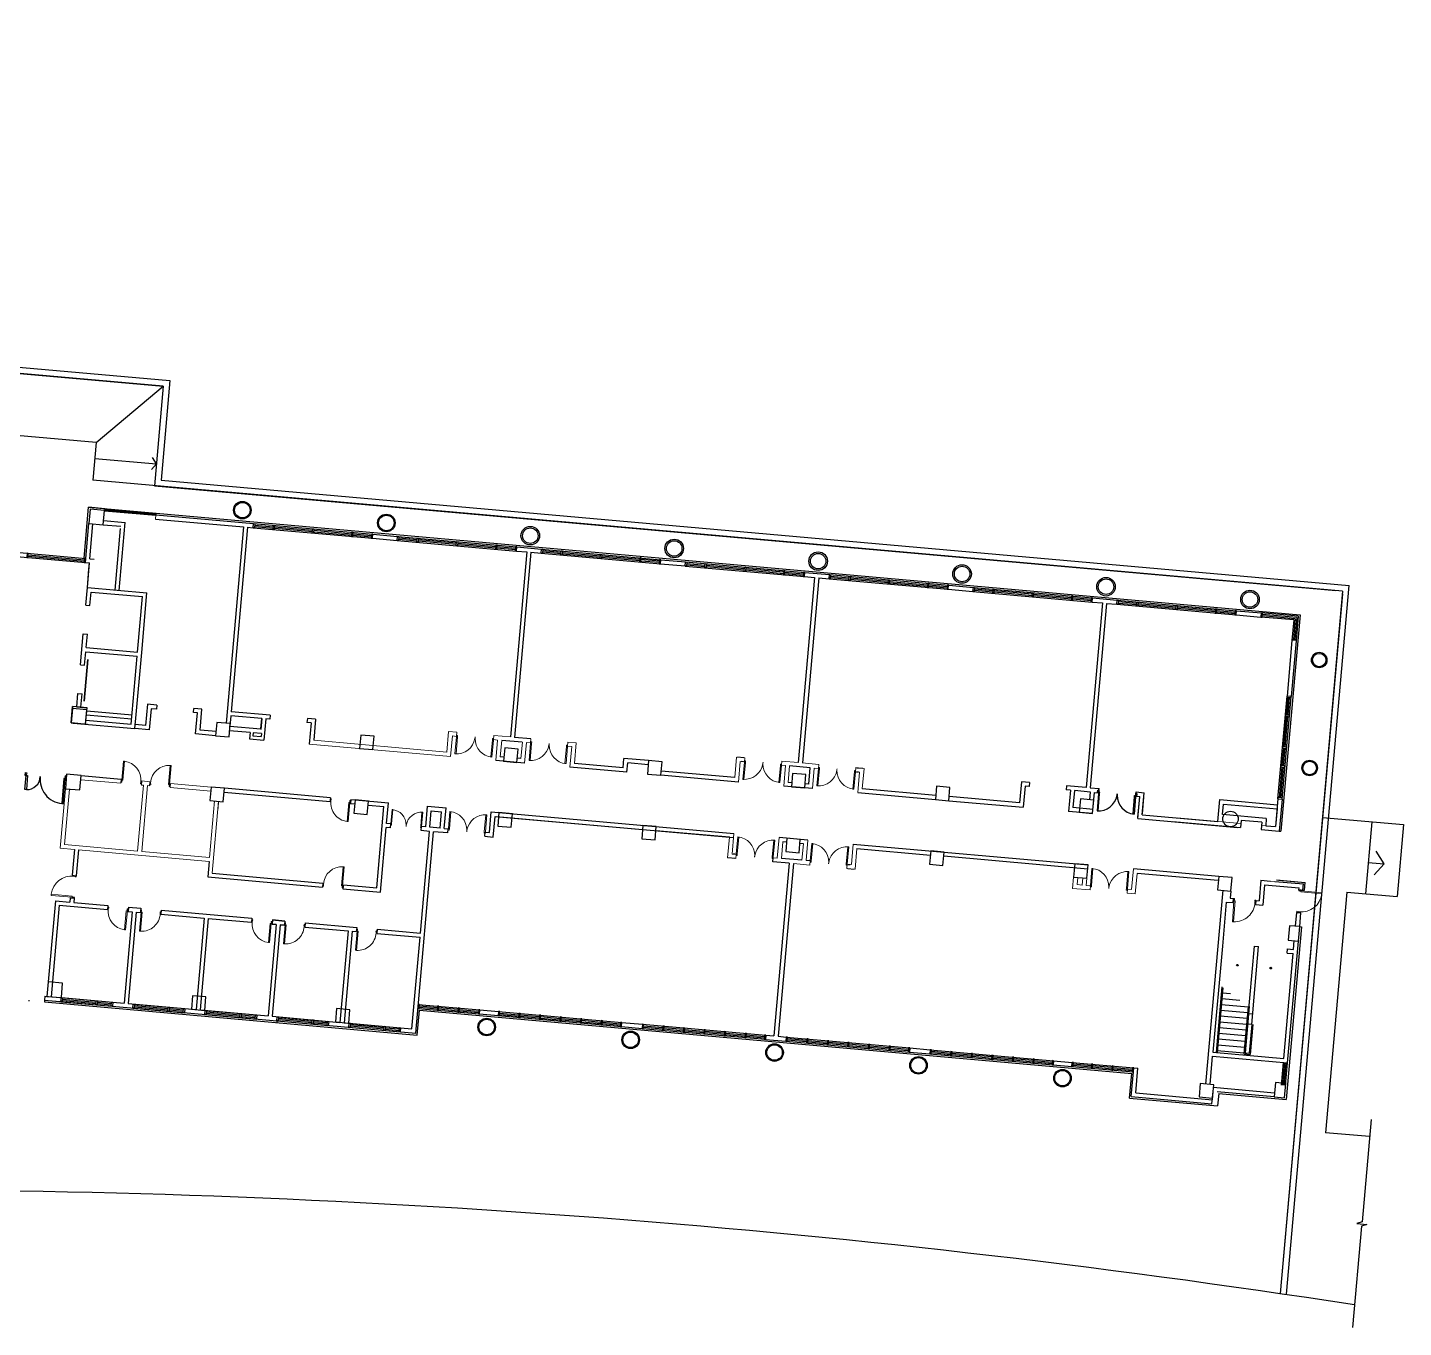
# Model space of a CAD drawing. Header units: millimetres. Extents: x 1311049 to 1489343, y -2265 to 146932.
# Drawn here: x 1422689 to 1489343, y -763 to 62220 of the extents above; entities that cross this region are included whole.
import ezdxf

# ---------------------------------------------------------------- set-up
doc = ezdxf.new("R2010")
doc.units = ezdxf.units.MM
doc.header["$LTSCALE"] = 1000
doc.layers.get('0').update_dxf_attribs({"linetype": 'CONTINUOUS'})
for name, color, linetype in [('00外装饰面', 7, 'CONTINUOUS'), ('A-DOOR', 7, 'CONTINUOUS'), ('A-DOOR-FRAM', 7, 'CONTINUOUS'), ('A-WALL', 7, 'CONTINUOUS'), ('AUDIT_D_131110141545-10', 7, 'CONTINUOUS'), ('A—墙体', 7, 'CONTINUOUS'), ('A—楼梯、电梯、栏杆', 7, 'CONTINUOUS'), ('A—门窗', 7, 'CONTINUOUS'), ('E1-RI-1F$0$A-TILE', 44, 'CONTINUOUS'), ('I—平面—门', 22, 'CONTINUOUS')]:
    doc.layers.add(name, color=color, linetype=linetype)
for name, color, linetype, lineweight in [('E1-RI-1F$0$A-DOOR', 7, 'CONTINUOUS', 5), ('E1-RI-1F$0$A-GLAZ-CWMG', 3, 'CONTINUOUS', 5), ('E1-RI-1F$0$A-WALL', 7, 'CONTINUOUS', 5), ('E1-RI-1F$0$AUDIT_D_131110141545-10', 7, 'CONTINUOUS', 5), ('E1-RV-1F$0$$2$A-WALL', 7, 'CONTINUOUS', 5), ('E1-RV-1F$0$A-WALL', 7, 'CONTINUOUS', 5)]:
    doc.layers.add(name, color=color, linetype=linetype, lineweight=lineweight)
doc.layers.get('E1-RI-1F$0$A-GLAZ-CWMG').off()
doc.layers.get('E1-RI-1F$0$A-TILE').off()
doc.layers.get('I—平面—门').off()

# ---------------------------------------------------------------- blocks, each defined once
blk = doc.blocks.new('E1-RI-1F$0$M1000')
at = {"layer": 'E1-RI-1F$0$A-DOOR'}
for p, q in [((11787123, -6196585), (11787123, -6196685)), ((11787123, -6196585), (11787161, -6196585)), ((11787123, -6196685), (11787173, -6196685)), ((11787161, -6196635), (11787161, -6196585)), ((11787161, -6196635), (11787173, -6196635)), ((11787173, -6196685), (11787173, -6196635)), ((11788073, -6196685), (11788073, -6196635)), ((11788086, -6196635), (11788073, -6196635)), ((11788123, -6196685), (11788073, -6196685)), ((11788086, -6196635), (11788086, -6196585)), ((11788123, -6196585), (11788086, -6196585)), ((11788123, -6196585), (11788123, -6196685))]:
    blk.add_line(p, q, dxfattribs=at)
blk.add_lwpolyline([(11787161, -6195660), (11787161, -6196585), (11787211, -6196585), (11787211, -6195660)], close=True, dxfattribs=at)
blk.add_arc((11787186, -6196560), 900, 358.40886, 88.40886, dxfattribs=at)
blk = doc.blocks.new('M1500')
at = {"layer": 'A-DOOR'}
for p, q in [((11840495, -6201812), (11840533, -6201812)), ((11840495, -6201812), (11840495, -6201912)), ((11840495, -6201912), (11840545, -6201912)), ((11840533, -6201862), (11840533, -6201812)), ((11840533, -6201862), (11840545, -6201862)), ((11840545, -6201912), (11840545, -6201862)), ((11841958, -6201862), (11841945, -6201862)), ((11841945, -6201912), (11841945, -6201862)), ((11841995, -6201912), (11841945, -6201912)), ((11841958, -6201862), (11841958, -6201812)), ((11841995, -6201812), (11841958, -6201812)), ((11841995, -6201812), (11841995, -6201912))]:
    blk.add_line(p, q, dxfattribs=at)
for points in [[(11840533, -6200900), (11840533, -6201812), (11840583, -6201812), (11840583, -6200900)], [(11841958, -6201299), (11841958, -6201812), (11841908, -6201812), (11841908, -6201299)]]:
    blk.add_lwpolyline(points, close=True, dxfattribs=at)
for centre, radius, start, end in [((11840558, -6201787), 888, 358.3865, 88.3865), ((11841933, -6201787), 489, 92.9807, 182.9807)]:
    blk.add_arc(centre, radius, start, end, dxfattribs=at)
blk = doc.blocks.new('MRY_DOOR-2-SOLID_-_1_8_ME3')
at = {"layer": 'A-DOOR'}
for p, q in [((-849, -66), (-900, -66)), ((-900, -66), (-900, -133)), ((-900, -133), (-900, -966)), ((-849, -133), (-849, -66)), ((-849, -966), (-849, -133)), ((849, -66), (900, -66)), ((849, -133), (849, -66)), ((849, -966), (849, -133)), ((900, -66), (900, -133)), ((900, -133), (900, -966)), ((-900, -966), (-849, -966)), ((900, -966), (849, -966))]:
    blk.add_line(p, q, dxfattribs=at)
for centre, start, end in [((-900, -66), 270, 355.71321), ((-900, -66), 355.71321, 0.5), ((900, -66), 179.5, 184.28679), ((900, -66), 184.28679, 270)]:
    blk.add_arc(centre, 900, start, end, dxfattribs=at)
at = {"layer": 'A-DOOR-FRAM'}
for p, q in [((-951, -66), (-951, 36)), ((-951, 36), (-900, 36)), ((-900, 36), (-900, -66)), ((900, -66), (900, 36)), ((900, 36), (951, 36)), ((951, 36), (951, -66)), ((-900, -66), (-951, -66)), ((951, -66), (900, -66))]:
    blk.add_line(p, q, dxfattribs=at)
blk = doc.blocks.new('E1-RI-1F$0$MRY_DOOR-2-SOLID_-_1_8_ME5')
at = {"layer": 'E1-RI-1F$0$A-DOOR'}
for p, q in [((-849, -66), (-900, -66)), ((-900, -66), (-900, -137)), ((-900, -137), (-900, -966)), ((-849, -137), (-849, -66)), ((-849, -966), (-849, -137)), ((849, -66), (900, -66)), ((849, -137), (849, -66)), ((849, -966), (849, -137)), ((900, -66), (900, -137)), ((900, -137), (900, -966)), ((-900, -966), (-849, -966)), ((900, -966), (849, -966))]:
    blk.add_line(p, q, dxfattribs=at)
for centre, start, end in [((-900, -66), 270, 355.42924), ((-900, -66), 355.42924, 0.5), ((900, -66), 179.5, 184.57076), ((900, -66), 184.57076, 270)]:
    blk.add_arc(centre, 900, start, end, dxfattribs=at)
blk = doc.blocks.new('E1-RV-1F$0$3')
at = {"layer": 'A—楼梯、电梯、栏杆'}
h = blk.add_hatch(color=256, dxfattribs=at)
edge = h.paths.add_edge_path()
edge.add_arc((10773785, -7567737), 20, 138.7891, 318.7891, ccw=False)
edge.add_arc((10773785, -7567737), 20, -41.2109, 138.7891, ccw=False)
blk.add_lwpolyline([(10773800, -7567750, -1), (10773770, -7567724, -1)], format="xyb", close=True, dxfattribs=at)
blk = doc.blocks.new('E1-RI-1F$0$RECTANGULAR_MULLION_-_60_Z')
at = {"layer": 'A—门窗'}
for p, q in [((-30, 125), (30, 125)), ((-30, -75), (-30, 125)), ((30, 125), (30, -75)), ((30, -75), (-30, -75))]:
    blk.add_line(p, q, dxfattribs=at)
blk = doc.blocks.new('E1-RI-1F$0$C6030')
at = {"layer": 'A—门窗'}
for p, q in [((11809484, -6205374), (11815461, -6205904)), ((11809467, -6205573), (11815443, -6206103)), ((11809532, -6205512), (11810469, -6205595)), ((11809538, -6205446), (11810474, -6205529)), ((11810528, -6205601), (11811465, -6205684)), ((11810534, -6205534), (11811471, -6205617)), ((11811524, -6205689), (11812461, -6205772)), ((11811530, -6205623), (11812467, -6205706)), ((11812521, -6205777), (11813457, -6205860)), ((11812526, -6205711), (11813463, -6205794)), ((11813517, -6205866), (11814453, -6205949)), ((11813522, -6205799), (11814459, -6205882)), ((11814513, -6205954), (11815389, -6206032)), ((11814519, -6205888), (11815395, -6205965))]:
    blk.add_line(p, q, dxfattribs=at)
at = {"layer": 'E1-RI-1F$0$AUDIT_D_131110141545-10'}
for p, q in [((11809484, -6205374), (11809467, -6205573)), ((11815461, -6205904), (11815443, -6206103))]:
    blk.add_line(p, q, dxfattribs=at)
at = {"layer": 'E1-RI-1F$0$A-GLAZ-CWMG', "color": 8, "extrusion": (0, 0, -1), "rotation": 5.067771129311969}
for p in [(-11809503, -6205501), (-11810499, -6205590), (-11811495, -6205678), (-11812491, -6205766), (-11813487, -6205855), (-11814484, -6205943), (-11815420, -6206026)]:
    blk.add_blockref('E1-RI-1F$0$RECTANGULAR_MULLION_-_60_Z', p, dxfattribs=at)
blk = doc.blocks.new('E1-RI-1F$0$C3030')
at = {"layer": 'A—门窗'}
for p, q in [((11805582, -6205229), (11808570, -6205494)), ((11805600, -6205030), (11808588, -6205295)), ((11805647, -6205168), (11806524, -6205246)), ((11805653, -6205101), (11806530, -6205179)), ((11806584, -6205251), (11807520, -6205334)), ((11806590, -6205184), (11807526, -6205267)), ((11807580, -6205339), (11808516, -6205422)), ((11807586, -6205273), (11808522, -6205356))]:
    blk.add_line(p, q, dxfattribs=at)
at = {"layer": 'E1-RI-1F$0$AUDIT_D_131110141545-10'}
for p, q in [((11805582, -6205229), (11805600, -6205030)), ((11808570, -6205494), (11808588, -6205295))]:
    blk.add_line(p, q, dxfattribs=at)
at = {"layer": 'E1-RI-1F$0$A-GLAZ-CWMG', "color": 8, "extrusion": (0, 0, -1), "rotation": 5.067771129311969}
for p in [(-11805618, -6205157), (-11806555, -6205240), (-11807551, -6205328), (-11808547, -6205417)]:
    blk.add_blockref('E1-RI-1F$0$RECTANGULAR_MULLION_-_60_Z', p, dxfattribs=at)
blk = doc.blocks.new('E1-RI-1F$0$MRY_DOOR-2-SOLID_-_1_8_ME3')
at = {"layer": 'E1-RI-1F$0$A-DOOR'}
for p, q in [((-849, -66), (-900, -66)), ((-900, -66), (-900, -133)), ((-900, -133), (-900, -966)), ((-849, -133), (-849, -66)), ((-849, -966), (-849, -133)), ((849, -66), (900, -66)), ((849, -133), (849, -66)), ((849, -966), (849, -133)), ((900, -66), (900, -133)), ((900, -133), (900, -966)), ((-900, -966), (-849, -966)), ((900, -966), (849, -966))]:
    blk.add_line(p, q, dxfattribs=at)
for centre, start, end in [((-900, -66), 270, 355.71321), ((-900, -66), 355.71321, 0.5), ((900, -66), 179.5, 184.28679), ((900, -66), 184.28679, 270)]:
    blk.add_arc(centre, 900, start, end, dxfattribs=at)
blk = doc.blocks.new('E1-RI-1F$0$MRY_DOOR-2-SOLID_-_1_8_ME6')
at = {"layer": 'E1-RI-1F$0$A-DOOR'}
for p, q in [((-849.2, -65.88125), (-900, -65.88125)), ((-900, -65.88125), (-900, -116.68125)), ((-900, -116.68125), (-900, -965.88125)), ((-849.2, -116.68125), (-849.2, -65.88125)), ((-849.2, -965.88125), (-849.2, -116.68125)), ((849.2, -65.88125), (900, -65.88125)), ((849.2, -116.68125), (849.2, -65.88125)), ((849.2, -965.88125), (849.2, -116.68125)), ((900, -65.88125), (900, -116.68125)), ((900, -116.68125), (900, -965.88125)), ((-900, -965.88125), (-849.2, -965.88125)), ((900, -965.88125), (849.2, -965.88125))]:
    blk.add_line(p, q, dxfattribs=at)
for centre, start, end in [((-900, -65.88125), 270, 356.7553226564), ((-900, -65.88125), 356.7553226564, 0.5), ((900, -65.88125), 179.5, 183.2446773435), ((900, -65.88125), 183.2446773435, 270)]:
    blk.add_arc(centre, 900, start, end, dxfattribs=at)
blk = doc.blocks.new('E1-RI-1F$0$1窗02')
at = {"layer": 'A—门窗'}
for p, q in [((12307966, -5138138), (12310466, -5138138)), ((12308026, -5138204), (12309666, -5138204)), ((12308026, -5138271), (12309666, -5138271)), ((12309726, -5138204), (12310406, -5138204)), ((12309726, -5138271), (12310406, -5138271)), ((12307966, -5138338), (12310466, -5138338))]:
    blk.add_line(p, q, dxfattribs=at)
for points in [[(12307966, -5138138), (12308026, -5138138), (12308026, -5138338), (12307966, -5138338)], [(12309666, -5138138), (12309726, -5138138), (12309726, -5138338), (12309666, -5138338)], [(12310406, -5138138), (12310466, -5138138), (12310466, -5138338), (12310406, -5138338)]]:
    blk.add_lwpolyline(points, close=True, dxfattribs=at)
at = {"layer": 'E1-RI-1F$0$A-WALL'}
for p, q in [((12307966, -5138338), (12307966, -5138138)), ((12310466, -5138338), (12310466, -5138138))]:
    blk.add_line(p, q, dxfattribs=at)
blk = doc.blocks.new('E1-RI-1F$0$1窗05')
at = {"layer": 'A—门窗'}
for p, q in [((12348365, -5115438), (12346565, -5115438)), ((12348165, -5115638), (12346565, -5115638)), ((12346625, -5115638), (12346625, -5115438)), ((12348298, -5115504), (12346625, -5115504)), ((12348232, -5115571), (12346625, -5115571)), ((12348165, -5115638), (12348165, -5116638)), ((12348232, -5115571), (12348232, -5116578)), ((12348298, -5115504), (12348298, -5116578)), ((12348365, -5115438), (12348365, -5116638)), ((12348165, -5116578), (12348365, -5116578))]:
    blk.add_line(p, q, dxfattribs=at)
at = {"layer": 'E1-RI-1F$0$A-WALL'}
for p, q in [((12346565, -5115638), (12346565, -5115438)), ((12348165, -5116638), (12348365, -5116638))]:
    blk.add_line(p, q, dxfattribs=at)
blk = doc.blocks.new('E1-RI-1F$0$1窗01')
at = {"layer": 'A—门窗'}
for p, q in [((12311566, -5138138), (12317365, -5138138)), ((12311626, -5138204), (12312526, -5138204)), ((12311626, -5138271), (12312526, -5138271)), ((12312586, -5138204), (12314436, -5138204)), ((12312586, -5138271), (12314436, -5138271)), ((12314496, -5138204), (12316345, -5138204)), ((12314496, -5138271), (12316345, -5138271)), ((12316405, -5138204), (12317305, -5138204)), ((12316405, -5138271), (12317305, -5138271)), ((12311566, -5138338), (12317365, -5138338))]:
    blk.add_line(p, q, dxfattribs=at)
for points in [[(12311566, -5138138), (12311626, -5138138), (12311626, -5138338), (12311566, -5138338)], [(12312526, -5138138), (12312586, -5138138), (12312586, -5138338), (12312526, -5138338)], [(12314436, -5138138), (12314496, -5138138), (12314496, -5138338), (12314436, -5138338)], [(12317365, -5138138), (12317305, -5138138), (12317305, -5138338), (12317365, -5138338)]]:
    blk.add_lwpolyline(points, close=True, dxfattribs=at)
blk.add_lwpolyline([(12316345, -5138138), (12316345, -5138338), (12316405, -5138338), (12316405, -5138138), (12316345, -5138138), (12316345, -5138138)], dxfattribs=at)
at = {"layer": 'E1-RI-1F$0$A-WALL'}
for p, q in [((12311566, -5138138), (12311566, -5138338)), ((12317365, -5138138), (12317365, -5138338))]:
    blk.add_line(p, q, dxfattribs=at)

msp = doc.modelspace()

# ---------------------------------------------------------------- linework, layer by layer
for p, q in [((1482698, 23895), (1480581, 24083)), ((1481485, 23802), (1481454, 23454)), ((1482481, 23714), (1481485, 23802)), ((1482481, 23714), (1482450, 23366)), ((1482698, 23895), (1482667, 23547))]:
    msp.add_line(p, q)
at = {"elevation": 0}
for points in [[(1426421, 38825), (1425724, 38887), (1425662, 38190), (1426359, 38128)], [(1425564, 29163), (1424867, 29225), (1424805, 28528), (1425503, 28466)], [(1432508, 28497), (1431860, 28555), (1431803, 27907), (1432450, 27850)], [(1439480, 27879), (1438833, 27936), (1438776, 27289), (1439423, 27232)], [(1446453, 27261), (1445806, 27318), (1445748, 26671), (1446396, 26613)], [(1453426, 26642), (1452778, 26700), (1452721, 26052), (1453368, 25995)], [(1425282, 25976), (1424585, 26038), (1424523, 25340), (1425220, 25279)], [(1460398, 26024), (1459751, 26081), (1459693, 25434), (1460341, 25377)], [(1432230, 25360), (1431582, 25417), (1431525, 24770), (1432172, 24712)], [(1467371, 25406), (1466724, 25463), (1466666, 24816), (1467314, 24758)], [(1439202, 24741), (1438555, 24799), (1438497, 24151), (1439145, 24094)], [(1474344, 24787), (1473696, 24845), (1473639, 24197), (1474286, 24140)], [(1446175, 24123), (1445527, 24180), (1445470, 23533), (1446117, 23476)], [(1453148, 23505), (1452500, 23562), (1452443, 22915), (1453090, 22857)], [(1460120, 22886), (1459473, 22944), (1459415, 22296), (1460063, 22239)], [(1467093, 22268), (1466445, 22325), (1466388, 21678), (1467035, 21621)], [(1474065, 21650), (1473418, 21707), (1473361, 21060), (1474008, 21002)], [(1481038, 21031), (1480391, 21089), (1480333, 20441), (1480981, 20384)], [(1484316, 18657), (1483818, 18702), (1483756, 18004), (1484254, 17960)], [(1424390, 15915), (1423693, 15977), (1423631, 15280), (1424328, 15218)], [(1431333, 15249), (1430686, 15307), (1430628, 14659), (1431276, 14602)], [(1438306, 14631), (1437658, 14688), (1437601, 14041), (1438248, 13984)], [(1480148, 10996), (1479501, 11053), (1479443, 10406), (1480091, 10348)], [(1483642, 11062), (1483144, 11106), (1483083, 10409), (1483581, 10365)]]:
    msp.add_lwpolyline(points, close=True, dxfattribs=at)
for centre, radius in [((1433098, 38836, 0), 375), ((1440071, 38217, 0), 375), ((1447043, 37599, 0), 375), ((1454016, 36981, 0), 375), ((1460989, 36363, 0), 375), ((1467961, 35744, 0), 375), ((1474934, 35126, 0), 375), ((1481907, 34508, 0), 375), ((1485261, 31574, 0), 325), ((1484797, 26345, 0), 325), ((1480964, 23874, 0), 375), ((1444933, 13793, 0), 375), ((1451905, 13174, 0), 375), ((1458878, 12556, 0), 375), ((1465851, 11937, 0), 375), ((1472823, 11319, 0), 375)]:
    msp.add_circle(centre, radius)
at = {"layer": '00外装饰面', "ltscale": 5}
for p, q in [((1425432, 36504), (1425651, 38974)), ((1426428, 38905), (1425651, 38974)), ((1425651, 38974), (1428918, 38684)), ((1428918, 38684), (1484331, 33770)), ((1484331, 33770), (1483401, 23280)), ((1483321, 23287), (1483401, 23280)), ((1483191, 20921), (1484586, 20797)), ((1483311, 20910), (1484586, 20797)), ((1484553, 20418), (1484586, 20797)), ((1484473, 20426), (1484553, 20418)), ((1484396, 18650), (1483654, 10278)), ((1484316, 18657), (1484396, 18650)), ((1422736, 15078), (1422783, 15074)), ((1423514, 15089), (1423506, 15010)), ((1423506, 15010), (1441565, 13407)), ((1434769, 14091), (1434762, 14012)), ((1441565, 13407), (1441672, 14604)), ((1441672, 14604), (1476176, 11543)), ((1476070, 10348), (1476176, 11543)), ((1476070, 10348), (1480338, 9970)), ((1480391, 10568), (1480338, 9970)), ((1480391, 10568), (1483654, 10278))]:
    msp.add_line(p, q, dxfattribs=at)
for centre, radius in [((1433098, 38836), 425), ((1440070, 38217), 425), ((1447043, 37599), 450), ((1454016, 36981), 450), ((1460989, 36363), 450), ((1467961, 35744), 450), ((1474934, 35126), 450), ((1481907, 34508), 450), ((1485261, 31575), 375), ((1484797, 26345), 375), ((1444932, 13792), 425), ((1451905, 13174), 425), ((1458877, 12556), 425), ((1465850, 11937), 425), ((1472823, 11319), 425)]:
    msp.add_circle(centre, radius, dxfattribs=at)
at = {"layer": 'A-WALL'}
for p, q in [((1425282, 25976, 0), (1427224, 25804, 0)), ((1474170, 25380), (1474594, 25343)), ((1474576, 25143), (1474594, 25343)), ((1474145, 24805), (1474178, 25179)), ((1474286, 24140), (1474377, 25161)), ((1474377, 25161), (1474576, 25143)), ((1474576, 25143), (1474592, 25318)), ((1476369, 24984), (1476387, 25184)), ((1476369, 24984), (1476387, 25184)), ((1476369, 24984), (1476569, 24967)), ((1476369, 24984), (1476569, 24967)), ((1476387, 25184), (1476785, 25148)), ((1476474, 23896), (1476569, 24967)), ((1476478, 23946), (1476566, 24942)), ((1476690, 24077), (1476785, 25148)), ((1476695, 24127), (1476766, 24924)), ((1483259, 24850), (1483458, 24832)), ((1476690, 24077), (1480351, 23753)), ((1483216, 24367), (1483140, 23505)), ((1476474, 23896), (1481304, 23467)), ((1480333, 23553), (1481454, 23454)), ((1482450, 23366), (1483321, 23288)), ((1482667, 23547), (1483140, 23505))]:
    msp.add_line(p, q, dxfattribs=at)
at = {"layer": 'AUDIT_D_131110141545-10'}
for p, q in [((1473025, 25482), (1473007, 25283)), ((1473971, 25398), (1473025, 25482)), ((1473206, 25265), (1473007, 25283)), ((1473206, 25265), (1473116, 24244)), ((1473406, 25247), (1473333, 24425)), ((1474178, 25179), (1473406, 25247)), ((1480351, 23753), (1480445, 24814)), ((1480445, 24814), (1483234, 24566)), ((1474286, 24140), (1473116, 24244)), ((1474304, 24339), (1473333, 24425)), ((1480581, 24083), (1480626, 24597)), ((1480626, 24597), (1483216, 24367))]:
    msp.add_line(p, q, dxfattribs=at)
at = {"layer": 'A—墙体'}
for p, q in [((1425494, 36297), (1425662, 38190)), ((1425711, 36479), (1425861, 38172)), ((1425711, 36479), (1425861, 38172)), ((1426359, 38128), (1427206, 38053)), ((1426377, 38327), (1427423, 38235)), ((1427131, 34946), (1427423, 38235)), ((1428894, 38405), (1433152, 38028)), ((1428911, 38605), (1433643, 38185)), ((1433152, 38028), (1432309, 28515)), ((1433351, 38010), (1432559, 29071)), ((1433351, 38010), (1433625, 37986)), ((1426932, 34964), (1427197, 37953)), ((1439403, 37473), (1440598, 37367)), ((1439420, 37673), (1440615, 37567)), ((1446873, 36811), (1446078, 27846)), ((1447072, 36793), (1446278, 27829)), ((1446375, 36855), (1446873, 36811)), ((1446393, 37054), (1447588, 36948)), ((1447072, 36793), (1447570, 36749)), ((1425494, 36297), (1425693, 36280)), ((1425587, 35085), (1425693, 36280)), ((1425667, 35981), (1425693, 36280)), ((1425711, 36479), (1425910, 36461)), ((1453348, 36237), (1454543, 36131)), ((1453365, 36436), (1454561, 36330)), ((1425587, 35085), (1425667, 35981)), ((1460818, 35574), (1460024, 26610)), ((1461018, 35557), (1460223, 26592)), ((1460320, 35618), (1460818, 35574)), ((1460338, 35818), (1461533, 35712)), ((1461018, 35557), (1461516, 35512)), ((1425512, 34238), (1425587, 35084)), ((1425587, 35084), (1428476, 34829)), ((1425711, 34220), (1425769, 34868)), ((1425769, 34868), (1428259, 34647)), ((1428220, 31940), (1428476, 34829)), ((1467293, 35000), (1468488, 34894)), ((1467311, 35199), (1468506, 35093)), ((1425512, 34238), (1425711, 34220)), ((1428021, 31957), (1428259, 34647)), ((1474764, 34338), (1473971, 25398)), ((1474963, 34320), (1474170, 25380)), ((1474266, 34382), (1474764, 34338)), ((1474283, 34581), (1475479, 34475)), ((1474963, 34320), (1475461, 34276)), ((1481238, 33763), (1482434, 33657)), ((1481256, 33963), (1482451, 33857)), ((1425256, 31349), (1425388, 32843)), ((1425388, 32843), (1425588, 32826)), ((1425530, 32178), (1425588, 32826)), ((1425530, 32178), (1428021, 31957)), ((1483939, 32520), (1483701, 29831)), ((1484138, 32502), (1483900, 29813)), ((1425256, 31349), (1425455, 31331)), ((1425455, 31331), (1425513, 31979)), ((1425513, 31979), (1428003, 31758)), ((1427712, 28471), (1428003, 31758)), ((1427937, 28752), (1428220, 31940)), ((1425075, 29307), (1425132, 29955)), ((1425132, 29955), (1425332, 29937)), ((1425274, 29289), (1425332, 29937)), ((1428499, 29431), (1428409, 28409)), ((1428948, 29391), (1428499, 29431)), ((1428948, 29391), (1428930, 29192)), ((1424805, 28528), (1424876, 29325)), ((1425075, 29307), (1425573, 29263)), ((1425503, 28466), (1425573, 29263)), ((1425520, 28665), (1427712, 28471)), ((1425542, 28914), (1427734, 28720)), ((1425560, 29114), (1427751, 28919)), ((1427893, 28254), (1427937, 28752)), ((1428681, 29214), (1428590, 28192)), ((1428930, 29192), (1428681, 29214)), ((1430723, 29033), (1430741, 29232)), ((1430923, 29015), (1430723, 29033)), ((1431139, 29196), (1430741, 29232)), ((1430832, 27993), (1430923, 29015)), ((1431049, 28175), (1431139, 29197)), ((1434451, 28903), (1432559, 29071)), ((1434035, 28739), (1433989, 28215)), ((1434234, 28721), (1434144, 27700)), ((1434434, 28704), (1434234, 28721)), ((1434451, 28903), (1434434, 28704)), ((1436244, 28744), (1436227, 28545)), ((1436643, 28709), (1436244, 28744)), ((1436643, 28709), (1436552, 27687)), ((1436641, 28683), (1436623, 28484)), ((1425602, 28457), (1424805, 28528)), ((1424905, 28519), (1427893, 28254)), ((1428590, 28193), (1427893, 28254)), ((1428409, 28409), (1427911, 28453)), ((1431821, 28107), (1431049, 28175)), ((1433473, 28060), (1432477, 28149)), ((1433473, 28060), (1433447, 27762)), ((1433623, 28047), (1433609, 27898)), ((1434021, 28012), (1433623, 28047)), ((1434021, 28012), (1434008, 27862)), ((1436426, 28527), (1436227, 28545)), ((1436426, 28527), (1436335, 27505)), ((1431803, 27907), (1430832, 27993)), ((1433447, 27762), (1434144, 27700)), ((1433609, 27898), (1434008, 27862)), ((1446658, 27594), (1445662, 27682)), ((1447075, 27758), (1446278, 27829)), ((1446769, 26580), (1445375, 26704)), ((1445766, 26870), (1445592, 26886)), ((1446588, 26797), (1446413, 26813)), ((1451543, 26358), (1451583, 26806)), ((1452778, 26700), (1451583, 26806)), ((1457384, 26844), (1457085, 26870)), ((1451725, 26141), (1448961, 26386)), ((1451543, 26358), (1449178, 26567)), ((1451725, 26141), (1451765, 26589)), ((1452761, 26501), (1451765, 26589)), ((1457129, 25662), (1453368, 25995)), ((1456947, 25878), (1453386, 26194)), ((1457366, 26644), (1457267, 26653)), ((1460604, 26357), (1459608, 26446)), ((1460533, 25560), (1460604, 26357)), ((1462845, 26159), (1462944, 26150)), ((1462863, 26358), (1463161, 26331)), ((1437359, 24905), (1432230, 25360)), ((1460715, 25344), (1459320, 25467)), ((1459711, 25633), (1459537, 25649)), ((1460533, 25560), (1460359, 25576)), ((1466684, 25015), (1463122, 25331)), ((1470833, 25676), (1470743, 24655)), ((1471232, 25641), (1470833, 25676)), ((1471015, 25459), (1470924, 24438)), ((1471214, 25441), (1471015, 25459)), ((1471232, 25641), (1471214, 25441)), ((1473025, 25482), (1473007, 25283)), ((1473971, 25398), (1473025, 25482)), ((1437342, 24706), (1432212, 25160)), ((1437359, 24905), (1437342, 24706)), ((1438356, 24816), (1438338, 24617)), ((1438356, 24816), (1438555, 24799)), ((1438555, 24799), (1440174, 24655)), ((1462905, 25149), (1466666, 24816)), ((1467314, 24758), (1470924, 24438)), ((1470743, 24655), (1467331, 24958)), ((1473206, 25265), (1473007, 25283)), ((1473206, 25265), (1473116, 24244)), ((1473406, 25247), (1473333, 24425)), ((1474178, 25179), (1473406, 25247)), ((1483259, 24850), (1483140, 23505)), ((1483458, 24832), (1483321, 23289)), ((1438338, 24617), (1438537, 24600)), ((1439185, 24542), (1439957, 24474)), ((1439608, 20539), (1439957, 24474)), ((1440085, 23659), (1440174, 24655)), ((1441978, 23491), (1442066, 24487)), ((1442066, 24487), (1442962, 24408)), ((1442177, 23474), (1442248, 24270)), ((1442248, 24270), (1442746, 24226)), ((1442675, 23429), (1442746, 24226)), ((1442874, 23412), (1442962, 24408)), ((1445065, 23217), (1445154, 24214)), ((1445154, 24214), (1456908, 23171)), ((1445247, 23000), (1445335, 23997)), ((1445335, 23997), (1456890, 22972)), ((1474286, 24140), (1473116, 24244)), ((1474304, 24339), (1473333, 24425)), ((1439790, 20322), (1440068, 23460)), ((1440267, 23442), (1440068, 23460)), ((1440285, 23641), (1440085, 23659)), ((1440267, 23442), (1440285, 23641)), ((1441761, 23310), (1441779, 23509)), ((1441978, 23491), (1441779, 23509)), ((1442675, 23429), (1442177, 23474)), ((1442874, 23412), (1443073, 23394)), ((1443056, 23195), (1443073, 23394)), ((1445385, 23992), (1445510, 23981)), ((1445385, 23992), (1452482, 23363)), ((1441493, 13495), (1442359, 23257)), ((1441722, 18344), (1442160, 23274)), ((1442160, 23274), (1441761, 23310)), ((1443056, 23195), (1442359, 23257)), ((1444849, 23036), (1444866, 23235)), ((1444849, 23036), (1445247, 23000)), ((1444866, 23235), (1445065, 23217)), ((1456691, 22990), (1453130, 23305)), ((1460494, 22853), (1459099, 22977)), ((1459455, 22745), (1459281, 22760)), ((1460277, 22671), (1460102, 22687)), ((1424964, 22390), (1424854, 21145)), ((1425163, 22372), (1425053, 21127)), ((1456969, 22162), (1456869, 22171)), ((1458794, 21799), (1458812, 21998)), ((1462685, 22659), (1474065, 21650)), ((1462866, 22442), (1466428, 22126)), ((1474048, 21450), (1467075, 22069)), ((1431488, 21811), (1431421, 21064)), ((1456951, 21963), (1456652, 21989)), ((1459591, 21729), (1458794, 21799)), ((1459591, 21728), (1458849, 13361)), ((1459790, 21711), (1459048, 13344)), ((1460206, 21875), (1459210, 21963)), ((1460605, 21839), (1460405, 21857)), ((1462430, 21477), (1462729, 21450)), ((1462447, 21676), (1462547, 21667)), ((1480391, 21089), (1476257, 21455)), ((1424854, 21145), (1425053, 21127)), ((1431421, 21064), (1436975, 20572)), ((1431639, 21246), (1436993, 20771)), ((1436993, 20771), (1436975, 20572)), ((1437989, 20683), (1437971, 20483)), ((1437989, 20683), (1439608, 20539)), ((1480373, 20890), (1476439, 21238)), ((1482433, 20908), (1482344, 19911)), ((1482433, 20908), (1482905, 20866)), ((1482614, 20691), (1482526, 19695)), ((1482614, 20691), (1484282, 20543)), ((1483105, 20848), (1484499, 20724)), ((1484473, 20426), (1484499, 20724)), ((1424756, 20049), (1424739, 19850)), ((1424756, 20049), (1424956, 20031)), ((1424956, 20031), (1424938, 19832)), ((1437971, 20484), (1439790, 20322)), ((1437971, 20483), (1439790, 20322)), ((1479775, 11029), (1480607, 20417)), ((1480981, 20384), (1480950, 20035)), ((1480950, 20035), (1481099, 20022)), ((1481099, 20022), (1481081, 19823)), ((1484274, 20443), (1484282, 20543)), ((1484274, 20443), (1484473, 20426)), ((1424041, 19912), (1423631, 15280)), ((1424223, 19695), (1423830, 15262)), ((1424041, 19912), (1424739, 19850)), ((1424223, 19695), (1426564, 19487)), ((1424938, 19832), (1426582, 19686)), ((1426582, 19686), (1426564, 19487)), ((1427759, 19381), (1427366, 14949)), ((1427578, 19598), (1427560, 19399)), ((1427560, 19399), (1427759, 19381)), ((1427958, 19364), (1427565, 14931)), ((1427578, 19598), (1428175, 19545)), ((1427958, 19364), (1428158, 19346)), ((1428175, 19545), (1428158, 19346)), ((1429171, 19457), (1429154, 19258)), ((1429171, 19457), (1433554, 19068)), ((1480758, 19851), (1480568, 17709)), ((1480758, 19851), (1481081, 19823)), ((1482195, 19925), (1482177, 19726)), ((1482177, 19726), (1482526, 19695)), ((1482195, 19925), (1482344, 19911)), ((1484117, 18675), (1484177, 19348)), ((1484177, 19348), (1484376, 19330)), ((1484316, 18657), (1484376, 19330)), ((1429154, 19258), (1431245, 19072)), ((1431245, 19072), (1430852, 14639)), ((1431445, 19054), (1431052, 14622)), ((1431445, 19054), (1433536, 18869)), ((1433554, 19068), (1433536, 18869)), ((1434732, 18763), (1434339, 14330)), ((1434550, 18980), (1434533, 18781)), ((1434533, 18781), (1434732, 18763)), ((1434732, 18763), (1434533, 18781)), ((1434931, 18745), (1434538, 14313)), ((1434550, 18980), (1435148, 18927)), ((1435148, 18927), (1434550, 18980)), ((1434931, 18745), (1435130, 18728)), ((1435130, 18728), (1434931, 18745)), ((1435148, 18927), (1435130, 18728)), ((1436144, 18839), (1436126, 18639)), ((1436144, 18838), (1438634, 18618)), ((1436126, 18639), (1438218, 18454)), ((1438218, 18454), (1437825, 14021)), ((1438417, 18436), (1438024, 14003)), ((1438417, 18436), (1438617, 18418)), ((1438634, 18618), (1438617, 18418)), ((1439630, 18529), (1439613, 18330)), ((1439613, 18330), (1441705, 18145)), ((1439630, 18529), (1441722, 18344)), ((1441311, 13712), (1441705, 18145)), ((1480568, 17709), (1480113, 12580)), ((1481790, 13934), (1482126, 17719)), ((1481990, 13917), (1482325, 17702)), ((1482126, 17719), (1482325, 17702)), ((1483550, 12275), (1484000, 17352)), ((1483702, 17379), (1483719, 17578)), ((1483702, 17379), (1484000, 17352)), ((1483719, 17578), (1484017, 17552)), ((1483732, 12058), (1484254, 17960)), ((1484017, 17552), (1484055, 17978)), ((1423513, 15089), (1441493, 13495)), ((1423531, 15289), (1423514, 15089)), ((1423531, 15289), (1427366, 14949)), ((1424310, 15019), (1424103, 15037)), ((1427565, 14931), (1430852, 14639)), ((1431052, 14622), (1434339, 14330)), ((1434538, 14313), (1437825, 14021)), ((1438024, 14003), (1441311, 13712)), ((1444587, 14425), (1445484, 14346)), ((1444605, 14625), (1445501, 14545)), ((1451478, 14015), (1452474, 13927)), ((1482034, 14415), (1481834, 14432)), ((1451460, 13816), (1452456, 13727)), ((1452474, 13927), (1452456, 13727)), ((1458451, 13397), (1458433, 13197)), ((1458451, 13397), (1458849, 13361)), ((1459048, 13344), (1459447, 13308)), ((1481990, 13917), (1481790, 13934)), ((1458433, 13197), (1459429, 13109)), ((1459447, 13308), (1459429, 13109)), ((1465423, 12778), (1465406, 12579)), ((1465423, 12778), (1466419, 12690)), ((1466419, 12690), (1466402, 12491)), ((1465406, 12579), (1466402, 12491)), ((1472396, 12160), (1472378, 11961)), ((1472396, 12160), (1473292, 12081)), ((1473275, 11881), (1473292, 12081)), ((1479974, 11011), (1480095, 12381)), ((1480095, 12381), (1483732, 12058)), ((1480113, 12580), (1483550, 12275)), ((1483435, 10980), (1483532, 12076)), ((1472378, 11961), (1473275, 11881)), ((1476157, 10421), (1476263, 11616)), ((1476263, 11616), (1476281, 11816)), ((1476281, 11816), (1476480, 11798)), ((1476374, 10603), (1476480, 11798)), ((1480067, 10074), (1480119, 10672)), ((1480084, 10274), (1480119, 10672)), ((1480130, 10872), (1483100, 10608)), ((1476157, 10421), (1480067, 10074)), ((1476374, 10603), (1480084, 10274)), ((1483084, 10409), (1480319, 10654)), ((1483084, 10409), (1483582, 10365))]:
    msp.add_line(p, q, dxfattribs=at)
for points in [[(1425573, 29263), (1424876, 29325), (1424805, 28528), (1425503, 28466)], [(1432497, 28373), (1433991, 28241), (1434035, 28739), (1432541, 28871)]]:
    msp.add_lwpolyline(points, close=True, dxfattribs=at)
at = {"layer": 'A—楼梯、电梯、栏杆'}
for p, q in [((1429264, 44839), (1416663, 45957)), ((1426010, 42116), (1429264, 44839)), ((1426010, 42116), (1416348, 42973)), ((1426010, 42116), (1425848, 40284)), ((1425609, 31606), (1425430, 29587)), ((1425430, 29587), (1425609, 31606)), ((1485421, 23947), (1489343, 23599)), ((1487812, 23735), (1487503, 20249)), ((1489343, 23599), (1489034, 20113)), ((1486606, 20328), (1485573, 8674)), ((1486606, 20328), (1489034, 20113)), ((1480545, 15735), (1480264, 12567)), ((1480592, 15700), (1480313, 12562)), ((1480569, 15448), (1480969, 15412)), ((1480520, 14890), (1481815, 14775)), ((1480545, 15169), (1481409, 15092)), ((1481816, 14790), (1481612, 12494)), ((1481866, 14785), (1481667, 12540)), ((1480446, 14053), (1481740, 13939)), ((1480470, 14332), (1481765, 14217)), ((1480495, 14611), (1481790, 14496)), ((1480396, 13496), (1481691, 13381)), ((1480421, 13775), (1481716, 13660)), ((1481790, 13934), (1481740, 13939)), ((1481989, 13917), (1481866, 12522)), ((1482039, 13912), (1481911, 12468)), ((1480347, 12938), (1481642, 12823)), ((1480371, 13217), (1481666, 13102)), ((1480322, 12659), (1481617, 12544)), ((1481612, 12494), (1481911, 12468)), ((1481667, 12540), (1481866, 12522)), ((1487700, 8485), (1485573, 8674))]:
    msp.add_line(p, q, dxfattribs=at)
at = {"layer": 'A—楼梯、电梯、栏杆', "ltscale": 2}
for p, q in [((1429264, 44839), (1428836, 40019)), ((1429589, 45112), (1429161, 40290)), ((1486394, 34913), (1425848, 40284)), ((1428836, 40017), (1486062, 34943)), ((1428836, 40017), (1486062, 34943)), ((1429161, 40290), (1486719, 35186)), ((1429161, 40290), (1486719, 35186)), ((1486394, 34913), (1483376, 890)), ((1486383, 34788), (1483376, 890)), ((1486383, 34788), (1483376, 890)), ((1483674, 846), (1486719, 35186)), ((1483674, 846), (1486719, 35186)), ((1486394, 34913), (1485421, 23947))]:
    msp.add_line(p, q, dxfattribs=at)
at = {"layer": 'A—楼梯、电梯、栏杆'}
for points in [[(1413427, 62220), (1414906, 62089), (1414155, 53597), (1417565, 53296), (1416939, 46234), (1429589, 45112)], [(1413427, 62220), (1414906, 62089), (1414155, 53597), (1417565, 53296), (1416939, 46234), (1429589, 45112)], [(1413401, 61921), (1414581, 61817), (1413830, 53325), (1417239, 53024), (1416613, 45962), (1429264, 44839), (1428836, 40017)], [(1413401, 61921), (1414581, 61817), (1413830, 53325), (1417239, 53024), (1416613, 45962), (1429264, 44839), (1428836, 40017)], [(1425942, 41340), (1428930, 41076)], [(1428930, 41076), (1428738, 41381)], [(1428930, 41076), (1428687, 40809)], [(1488403, 21702), (1488019, 22313)], [(1487638, 21770), (1488403, 21702)], [(1488403, 21702), (1487918, 21169)], [(1487773, 9312), (1487334, 4354), (1487084, 4273), (1487565, 4230), (1487315, 4149), (1486880, -763)]]:
    msp.add_lwpolyline(points, dxfattribs=at)
for points in [[(1482909, 16646, 0, 0, 0), (1482612, 13294, 0, 0, 0), (1480993, 13438, 0, 0, 0), (1481110, 14751, 40, 0, 0), (1481123, 14900, 0, 0, 0)], [(1482909, 16646, 0, 0, 0), (1482612, 13294, 0, 0, 0), (1480993, 13438, 0, 0, 0), (1481110, 14751, 40, 0, 0), (1481123, 14900, 0, 0, 0)], [(1481291, 16789, 0, 0, 0), (1481201, 15784, 40, 0, 0), (1481188, 15635, 0, 0, 0)], [(1481291, 16789, 0, 0, 0), (1481201, 15784, 40, 0, 0), (1481188, 15635, 0, 0, 0)]]:
    msp.add_lwpolyline(points, format="xyseb", dxfattribs=at)
at = {"layer": 'A—楼梯、电梯、栏杆', "ltscale": 2}
msp.add_arc((1414286, -470051), 475963, 81.2152, 90.31979, dxfattribs=at)
at = {"layer": 'A—门窗'}
for p, q in [((1426428, 38905), (1426419, 38808)), ((1426419, 38808), (1428910, 38587)), ((1426423, 38840), (1428913, 38620)), ((1426425, 38873), (1428916, 38652)), ((1426428, 38905), (1428919, 38684)), ((1428919, 38684), (1428909, 38587)), ((1414256, 37495), (1425512, 36497)), ((1414238, 37296), (1425494, 36297)), ((1419834, 37000), (1425512, 36497)), ((1422722, 36677), (1425446, 36436)), ((1422716, 36611), (1425440, 36369)), ((1483259, 24850), (1483701, 29831)), ((1483259, 24850), (1483701, 29831)), ((1483458, 24832), (1483900, 29813)), ((1483687, 28918), (1483762, 29765)), ((1483753, 28912), (1483828, 29759)), ((1483549, 27364), (1483681, 28858)), ((1483615, 27358), (1483748, 28853)), ((1483468, 26458), (1483543, 27305)), ((1483535, 26452), (1483610, 27299)), ((1483331, 24904), (1483463, 26398)), ((1483397, 24898), (1483530, 26392)), ((1483504, 10974), (1483601, 12070)), ((1483504, 10974), (1483601, 12070)), ((1483532, 12076), (1483532, 12076)), ((1483532, 12076), (1483532, 12076)), ((1483559, 10969), (1483657, 12065)), ((1483559, 10969), (1483657, 12065)), ((1483635, 10963), (1483732, 12058))]:
    msp.add_line(p, q, dxfattribs=at)
for points in [[(1483695, 29771), (1483894, 29753), (1483900, 29813), (1483701, 29831)], [(1483615, 28864), (1483814, 28847), (1483819, 28906), (1483620, 28924)], [(1483477, 27310), (1483676, 27293), (1483682, 27353), (1483482, 27370)], [(1483397, 26404), (1483596, 26386), (1483601, 26446), (1483402, 26464)]]:
    msp.add_lwpolyline(points, close=True, dxfattribs=at)
at = {"layer": 'E1-RI-1F$0$A-WALL'}
for p, q in [((1428911, 38605), (1428894, 38405)), ((1483701, 29831), (1483900, 29813)), ((1432450, 27850), (1432508, 28497)), ((1443002, 27115), (1443090, 28111)), ((1443488, 28076), (1443090, 28111)), ((1443471, 27877), (1443488, 28076)), ((1436335, 27505), (1443183, 26898)), ((1436552, 27687), (1443002, 27115)), ((1443183, 26898), (1443271, 27894)), ((1443471, 27877), (1443271, 27894)), ((1445264, 27718), (1445281, 27917)), ((1445264, 27718), (1445463, 27700)), ((1445264, 27718), (1445463, 27700)), ((1446078, 27846), (1445281, 27917)), ((1445375, 26704), (1445463, 27700)), ((1445375, 26704), (1445463, 27700)), ((1445592, 26886), (1445662, 27682)), ((1445592, 26886), (1445662, 27682)), ((1446588, 26797), (1446659, 27594)), ((1446588, 26797), (1446659, 27594)), ((1446769, 26580), (1446858, 27576)), ((1446769, 26580), (1446858, 27576)), ((1447057, 27559), (1446858, 27576)), ((1447057, 27559), (1446858, 27576)), ((1447057, 27559), (1447075, 27758)), ((1448850, 27400), (1448868, 27599)), ((1448850, 27400), (1449049, 27382)), ((1448868, 27599), (1449266, 27563)), ((1448961, 26386), (1449049, 27382)), ((1449178, 26567), (1449266, 27563)), ((1457035, 26875), (1456947, 25878)), ((1457035, 26875), (1456947, 25879)), ((1457035, 26875), (1457433, 26839)), ((1457035, 26875), (1457433, 26839)), ((1457416, 26640), (1457433, 26839)), ((1457416, 26640), (1457433, 26839)), ((1459227, 26680), (1459209, 26481)), ((1459227, 26680), (1459209, 26481)), ((1459227, 26680), (1460025, 26610)), ((1459227, 26680), (1460025, 26610)), ((1457217, 26658), (1457129, 25662)), ((1457217, 26658), (1457129, 25662)), ((1457217, 26658), (1457416, 26640)), ((1457217, 26658), (1457416, 26640)), ((1459209, 26481), (1459408, 26463)), ((1459209, 26481), (1459408, 26463)), ((1459408, 26463), (1459320, 25467)), ((1459608, 26446), (1459537, 25649)), ((1460222, 26592), (1461019, 26521)), ((1460222, 26592), (1461019, 26521)), ((1460803, 26340), (1460715, 25344)), ((1460803, 26340), (1460715, 25344)), ((1460803, 26340), (1461002, 26322)), ((1460803, 26340), (1461002, 26322)), ((1461002, 26322), (1461019, 26521)), ((1461002, 26322), (1461019, 26521)), ((1462795, 26163), (1462812, 26362)), ((1462795, 26163), (1462812, 26362)), ((1462795, 26163), (1462994, 26145)), ((1462795, 26163), (1462994, 26145)), ((1462812, 26362), (1463211, 26327)), ((1462812, 26362), (1463211, 26327)), ((1462912, 26152), (1462968, 26148)), ((1462912, 26152), (1462968, 26148)), ((1462923, 25349), (1462994, 26145)), ((1463122, 25331), (1463211, 26327)), ((1463122, 25331), (1463211, 26327)), ((1424523, 25340), (1424267, 22452)), ((1425264, 25777), (1427207, 25604)), ((1425282, 25976), (1427224, 25804)), ((1427224, 25804), (1427207, 25604)), ((1428302, 25507), (1428020, 22320)), ((1428220, 25715), (1428203, 25516)), ((1428203, 25516), (1428302, 25507)), ((1428502, 25490), (1428219, 22302)), ((1428220, 25715), (1428619, 25680)), ((1428502, 25490), (1428601, 25481)), ((1428619, 25680), (1428601, 25481)), ((1429615, 25592), (1429597, 25392)), ((1429597, 25392), (1431565, 25218)), ((1429615, 25592), (1431582, 25417)), ((1462905, 25149), (1462923, 25349)), ((1474170, 25380), (1474594, 25343)), ((1474576, 25143), (1474594, 25343)), ((1424722, 25323), (1424484, 22633)), ((1431506, 22011), (1431749, 24750)), ((1431639, 21246), (1431948, 24732)), ((1431917, 24383), (1431948, 24732)), ((1474145, 24805), (1474178, 25179)), ((1474286, 24140), (1474377, 25161)), ((1474377, 25161), (1474576, 25143)), ((1474576, 25143), (1474592, 25318)), ((1476369, 24984), (1476387, 25184)), ((1476369, 24984), (1476387, 25184)), ((1476369, 24984), (1476569, 24967)), ((1476369, 24984), (1476569, 24967)), ((1476695, 24127), (1476766, 24924)), ((1476695, 24127), (1476766, 24924)), ((1483259, 24850), (1483458, 24832)), ((1483259, 24850), (1483458, 24832)), ((1478167, 23746), (1481454, 23454)), ((1478384, 23927), (1481471, 23653)), ((1482450, 23366), (1483321, 23289)), ((1482468, 23565), (1483140, 23505)), ((1456602, 21994), (1456691, 22990)), ((1456819, 22175), (1456908, 23171)), ((1456819, 22175), (1456908, 23171)), ((1459011, 21981), (1459099, 22977)), ((1459210, 21963), (1459281, 22760)), ((1460206, 21875), (1460277, 22671)), ((1460405, 21857), (1460494, 22853)), ((1424267, 22452), (1424964, 22390)), ((1424484, 22633), (1428020, 22320)), ((1425163, 22372), (1431488, 21811)), ((1428219, 22302), (1431506, 22011)), ((1456819, 22175), (1457018, 22157)), ((1456819, 22175), (1457018, 22157)), ((1457018, 22157), (1457001, 21958)), ((1457018, 22157), (1457001, 21958)), ((1458812, 21998), (1459011, 21981)), ((1462685, 22659), (1462596, 21663)), ((1462685, 22659), (1462596, 21663)), ((1462866, 22442), (1462778, 21446)), ((1462866, 22442), (1462778, 21446)), ((1456602, 21994), (1457001, 21958)), ((1459790, 21711), (1460587, 21640)), ((1459790, 21711), (1460587, 21640)), ((1460587, 21640), (1460605, 21839)), ((1462397, 21680), (1462379, 21481)), ((1462397, 21680), (1462379, 21481)), ((1462379, 21481), (1462778, 21446)), ((1462379, 21481), (1462778, 21446)), ((1462397, 21680), (1462596, 21663)), ((1462397, 21680), (1462596, 21663)), ((1476257, 21455), (1476169, 20459)), ((1473361, 21060), (1473312, 20512)), ((1473560, 21042), (1473529, 20693)), ((1473529, 20693), (1473778, 20671)), ((1473809, 21020), (1473778, 20671)), ((1474008, 21002), (1473977, 20653)), ((1476439, 21238), (1476350, 20242)), ((1483105, 20848), (1482907, 20866)), ((1473312, 20512), (1474159, 20436)), ((1473960, 20454), (1474158, 20437)), ((1473977, 20653), (1474176, 20636)), ((1474176, 20636), (1474159, 20436)), ((1475969, 20477), (1475951, 20278)), ((1475951, 20278), (1476350, 20242)), ((1475969, 20477), (1476169, 20459))]:
    msp.add_line(p, q, dxfattribs=at)
at = {"layer": 'E1-RV-1F$0$$2$A-WALL'}
for p, q in [((1425512, 34238), (1425587, 35084)), ((1425587, 35084), (1428476, 34829)), ((1425711, 34220), (1425769, 34868)), ((1425769, 34868), (1428259, 34647)), ((1428220, 31940), (1428476, 34829)), ((1428021, 31957), (1428259, 34647)), ((1425256, 31349), (1425388, 32843)), ((1425530, 32178), (1425588, 32826)), ((1425455, 31331), (1425513, 31979)), ((1427712, 28471), (1428003, 31758)), ((1427937, 28752), (1428220, 31940)), ((1425075, 29307), (1425132, 29955)), ((1425274, 29289), (1425332, 29937)), ((1424805, 28528), (1424876, 29325)), ((1425075, 29307), (1425573, 29263)), ((1425503, 28466), (1425573, 29263)), ((1425520, 28665), (1427712, 28471)), ((1427893, 28254), (1427937, 28752)), ((1425602, 28457), (1424805, 28528)), ((1424905, 28519), (1427893, 28254))]:
    msp.add_line(p, q, dxfattribs=at)
msp.add_lwpolyline([(1425573, 29263), (1424876, 29325), (1424805, 28528), (1425503, 28466)], close=True, dxfattribs=at)
at = {"layer": 'E1-RV-1F$0$A-WALL'}
for p, q in [((1425512, 34238), (1425711, 34220)), ((1425388, 32843), (1425588, 32826)), ((1425530, 32178), (1428021, 31957)), ((1425256, 31349), (1425455, 31331)), ((1425513, 31979), (1428003, 31758)), ((1425132, 29955), (1425332, 29937)), ((1425542, 28914), (1427734, 28720)), ((1425560, 29114), (1427751, 28919)), ((1482433, 20908), (1482344, 19911)), ((1482433, 20908), (1482905, 20866)), ((1482614, 20691), (1482526, 19695)), ((1482614, 20691), (1484282, 20543)), ((1483105, 20848), (1484499, 20724)), ((1484473, 20426), (1484499, 20724)), ((1479775, 11029), (1480607, 20417)), ((1480981, 20384), (1480950, 20035)), ((1480950, 20035), (1481099, 20022)), ((1481099, 20022), (1481081, 19823)), ((1484274, 20443), (1484282, 20543)), ((1484274, 20443), (1484473, 20426)), ((1480758, 19851), (1480568, 17709)), ((1480758, 19851), (1481081, 19823)), ((1482195, 19925), (1482177, 19726)), ((1482177, 19726), (1482526, 19695)), ((1482195, 19925), (1482344, 19911)), ((1484117, 18675), (1484177, 19348)), ((1484177, 19348), (1484376, 19330)), ((1484316, 18657), (1484376, 19330)), ((1480568, 17709), (1480113, 12580)), ((1481790, 13934), (1482126, 17719)), ((1481990, 13917), (1482325, 17702)), ((1482126, 17719), (1482325, 17702)), ((1483550, 12275), (1484000, 17352)), ((1483702, 17379), (1483719, 17578)), ((1483702, 17379), (1484000, 17352)), ((1483719, 17578), (1484017, 17552)), ((1483732, 12058), (1484254, 17960)), ((1484017, 17552), (1484055, 17978)), ((1482034, 14415), (1481834, 14432)), ((1481990, 13917), (1481790, 13934)), ((1479974, 11011), (1480095, 12381)), ((1480095, 12381), (1483732, 12058)), ((1480113, 12580), (1483550, 12275)), ((1483435, 10980), (1483532, 12076)), ((1480130, 10872), (1483100, 10608)), ((1483084, 10409), (1480319, 10654)), ((1483084, 10409), (1483582, 10365))]:
    msp.add_line(p, q, dxfattribs=at)

# ---------------------------------------------------------------- block references
at = {"layer": 'A—楼梯、电梯、栏杆', "xscale": 2, "yscale": 2, "zscale": 2, "rotation": 84.93245769272907}
for p in [(-15498320, -20109640), (-15498320, -20109640), (-15496701, -20109783), (-15496701, -20109783)]:
    msp.add_blockref('E1-RV-1F$0$3', p, dxfattribs=at)
at = {"layer": 'A—门窗', "extrusion": (0, 0, -1), "rotation": 5.067771129311969}
msp.add_blockref('E1-RI-1F$0$RECTANGULAR_MULLION_-_60_Z', (-1425471, 36375), dxfattribs=at)
at = {"layer": 'A—门窗', "rotation": 354.9322288656502}
msp.add_blockref('E1-RI-1F$0$1窗02', (-10381652, 6220482), dxfattribs=at)
at = {"layer": 'E1-RI-1F$0$A-GLAZ-CWMG'}
for name, p, rotation in [('E1-RI-1F$0$1窗01', (-10375923, 6243767), 354.9322288656502), ('E1-RI-1F$0$1窗01', (-10368951, 6243149), 354.9322288656502), ('E1-RI-1F$0$1窗01', (-10361978, 6242531), 354.9322288656502), ('E1-RI-1F$0$1窗01', (-10355005, 6241912), 354.9322288656502), ('E1-RI-1F$0$1窗01', (-10348033, 6241294), 354.9322288656502), ('E1-RI-1F$0$1窗01', (-10341060, 6240676), 354.9322288656502), ('E1-RI-1F$0$1窗01', (-10334088, 6240057), 354.9322288656502), ('E1-RI-1F$0$1窗05', (-10363983, 6219919), 354.9322288656502), ('E1-RI-1F$0$1窗02', (-10378166, 6220173), 354.9322288656502), ('E1-RI-1F$0$1窗02', (-10374680, 6219864), 354.9322288656502), ('E1-RI-1F$0$1窗02', (-10371193, 6219555), 354.9322288656502), ('E1-RI-1F$0$1窗02', (-10367706, 6219247), 354.9322237769878)]:
    msp.add_blockref(name, p, dxfattribs=dict(at, rotation=rotation))
at = {"layer": 'E1-RI-1F$0$A-GLAZ-CWMG', "color": 8, "extrusion": (0, 0, -1)}
for p, rotation in [((-1422687, 36622), 5.067771129311969), ((-1482470, 33730), 5.067771129311969), ((-1483336, 24873), 95.06777112931196)]:
    msp.add_blockref('E1-RI-1F$0$RECTANGULAR_MULLION_-_60_Z', p, dxfattribs=dict(at, rotation=rotation))
at = {"layer": 'E1-RI-1F$0$A-TILE', "color": 44}
for name, p in [('E1-RI-1F$0$C3030', (-10363983, 6219919)), ('E1-RI-1F$0$C6030', (-10363983, 6219919)), ('E1-RI-1F$0$C6030', (-10357010, 6219301)), ('E1-RI-1F$0$C6030', (-10350038, 6218683)), ('E1-RI-1F$0$C6030', (-10343065, 6218064)), ('E1-RI-1F$0$C3030', (-10332307, 6217110))]:
    msp.add_blockref(name, p, dxfattribs=at)
at = {"layer": 'I—平面—门'}
for name, p, rotation in [('E1-RI-1F$0$MRY_DOOR-2-SOLID_-_1_8_ME5', (1444377, 27914), 354.9322288633572), ('E1-RI-1F$0$M1000', (-9766457, 7239320), 354.9322288772619), ('E1-RI-1F$0$MRY_DOOR-2-SOLID_-_1_8_ME5', (1458323, 26677), 354.9322288633572), ('E1-RI-1F$0$MRY_DOOR-2-SOLID_-_1_8_ME5', (1458323, 26677), 354.9322288633572), ('E1-RI-1F$0$MRY_DOOR-2-SOLID_-_1_8_ME6', (1461908, 26359), 354.9322288633572), ('E1-RI-1F$0$MRY_DOOR-2-SOLID_-_1_8_ME6', (1461908, 26359), 354.9322288633572), ('E1-RI-1F$0$M1000', (12635391, -7183664), 174.9590152981924), ('MRY_DOOR-2-SOLID_-_1_8_ME3', (1475480, 25155), 354.9322288633572), ('E1-RI-1F$0$MRY_DOOR-2-SOLID_-_1_8_ME3', (1475480, 25155), 354.9322288633572), ('E1-RI-1F$0$M1000', (12621166, -7194262), 174.9316459034593), ('E1-RI-1F$0$M1000', (12628370, -7194520), 174.9334862940275)]:
    msp.add_blockref(name, p, dxfattribs=dict(at, rotation=rotation))
at = {"layer": 'I—平面—门', "xscale": -1}
for name, p, rotation in [('E1-RI-1F$0$MRY_DOOR-2-SOLID_-_1_8_ME5', (1447964, 27596), 354.9340692669157), ('E1-RI-1F$0$M1000', (13718026, 5156700), 354.9322288667403), ('E1-RI-1F$0$MRY_DOOR-2-SOLID_-_1_8_ME5', (1443959, 23190), 174.9322288770972), ('E1-RI-1F$0$MRY_DOOR-2-SOLID_-_1_8_ME5', (1457905, 21962), 174.9322288770972), ('E1-RI-1F$0$MRY_DOOR-2-SOLID_-_1_8_ME5', (1457905, 21962), 174.9322288770972), ('E1-RI-1F$0$MRY_DOOR-2-SOLID_-_1_8_ME6', (1461490, 21644), 174.9322288770972), ('E1-RI-1F$0$MRY_DOOR-2-SOLID_-_1_8_ME6', (1461490, 21644), 174.9322288770972), ('E1-RI-1F$0$M1000', (13728798, 5146045), 354.9054424428343), ('E1-RI-1F$0$MRY_DOOR-2-SOLID_-_1_8_ME3', (1475062, 20440), 174.9347418042175), ('E1-RI-1F$0$M1000', (-10860204, -5111918), 174.9328118368128), ('E1-RI-1F$0$M1000', (-10853067, -5112931), 174.9346522273808), ('E1-RI-1F$0$M1000', (-10849580, -5113240), 174.9346522273808)]:
    msp.add_blockref(name, p, dxfattribs=dict(at, rotation=rotation))
at = {"layer": 'I—平面—门'}
for name, p, xscale, yscale, zscale, rotation in [('M1500', (16454501, -9518934), 1.332039510008333, 1.332039510008333, 1.332039510008333, 175.227066365996), ('E1-RI-1F$0$MRY_DOOR-2-SOLID_-_1_8_ME5', (1441022, 23463), -0.8333333333333331, 0.833333333333333, 0.8333333333333331, 174.9322288770972), ('E1-RI-1F$0$M1000', (-6509879, -12293131), 1.1, 1.1, 1.1, 84.93314906539374), ('E1-RI-1F$0$M1000', (-11943252, -5841921), -1.099999999999998, 1.099999999999998, 1.1, 175.8575603260326), ('E1-RI-1F$0$M1000', (9419305, 12333479), 1.1, 1.1, 1.1, 264.9322307920988)]:
    msp.add_blockref(name, p, dxfattribs=dict(at, xscale=xscale, yscale=yscale, zscale=zscale, rotation=rotation))

doc.saveas('drawing.dxf')
